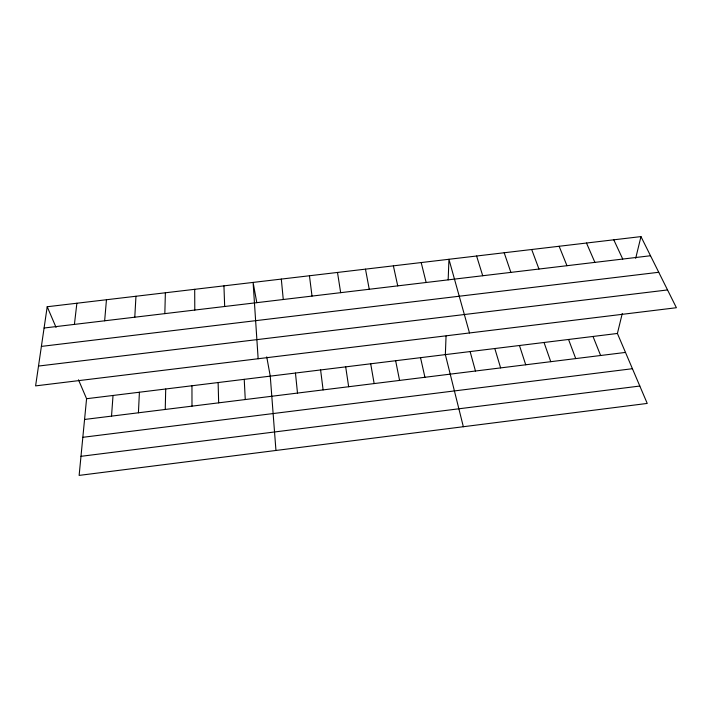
<?xml version="1.0" encoding="UTF-8"?>
<svg xmlns="http://www.w3.org/2000/svg" width="712" height="712" viewBox="0 0 712 712"><rect width="100%" height="100%" fill="white"/><g stroke="black" fill="none" stroke-linecap="round" stroke-linejoin="round"><path stroke-width="1.07" d="M165.237 409.462L165.718 388.992M164.837 313.627L165.371 292.774M446.05 336.055L445.356 354.62L463.343 426.728M448.168 279.852L448.943 259.284L469.493 332.967M138.422 412.791L139.41 392.223M134.782 317.205L135.965 296.254M111.526 416.12L113.03 395.472M104.646 320.8L106.462 299.734M78.489 379.816L86.579 398.72L79.13 475.402L647.235 403.428L617.402 333.465L622.261 313.511M74.413 324.396L76.878 303.232M47.206 306.738L35.6 385.886L676.4 307.726L640.969 236.598L47.206 306.738L56.061 327.413M635.683 258.322L640.969 236.598M80.99 456.321L639.821 386.038M84.568 419.466L625.483 352.422M82.832 437.31L632.425 368.709M86.579 398.72L617.402 333.465M41.394 346.397L658.742 272.278M38.51 366.057L667.544 289.944M44.091 328.01L650.51 255.75M613.771 239.81L622.742 259.061M586.492 243.032L594.903 262.381M559.134 246.263L566.974 265.709M593.007 336.464L600.634 355.502M568.55 339.473L575.732 358.59M531.695 249.503L538.966 269.047M544.039 342.49L550.759 361.687M504.185 252.76L510.878 272.393M519.457 345.507L525.723 364.784M476.604 256.017L482.718 275.749M494.822 348.542L500.616 367.899M470.116 351.577L475.456 371.014M421.192 262.559L426.141 282.486M420.534 357.673L424.93 377.28M393.38 265.843L397.732 285.877M395.641 360.726L399.574 380.422M365.478 269.145L369.243 289.268M256.801 302.653L253.098 282.415L258.144 358.741M266.733 356.863L270.257 376.141L275.953 450.465M370.694 363.796L374.156 383.572M337.497 272.447L340.665 292.677M345.685 366.867L348.666 386.732M309.444 275.758L312.016 296.085M320.605 369.955L323.106 389.9M295.462 373.043L297.491 393.077M281.311 279.086L283.269 299.512M244.225 379.345L245.266 399.548M223.942 285.859L224.672 306.498M218.121 382.549L218.664 402.841M194.696 289.312L194.794 310.058M191.955 385.77L191.991 406.151"/></g></svg>
